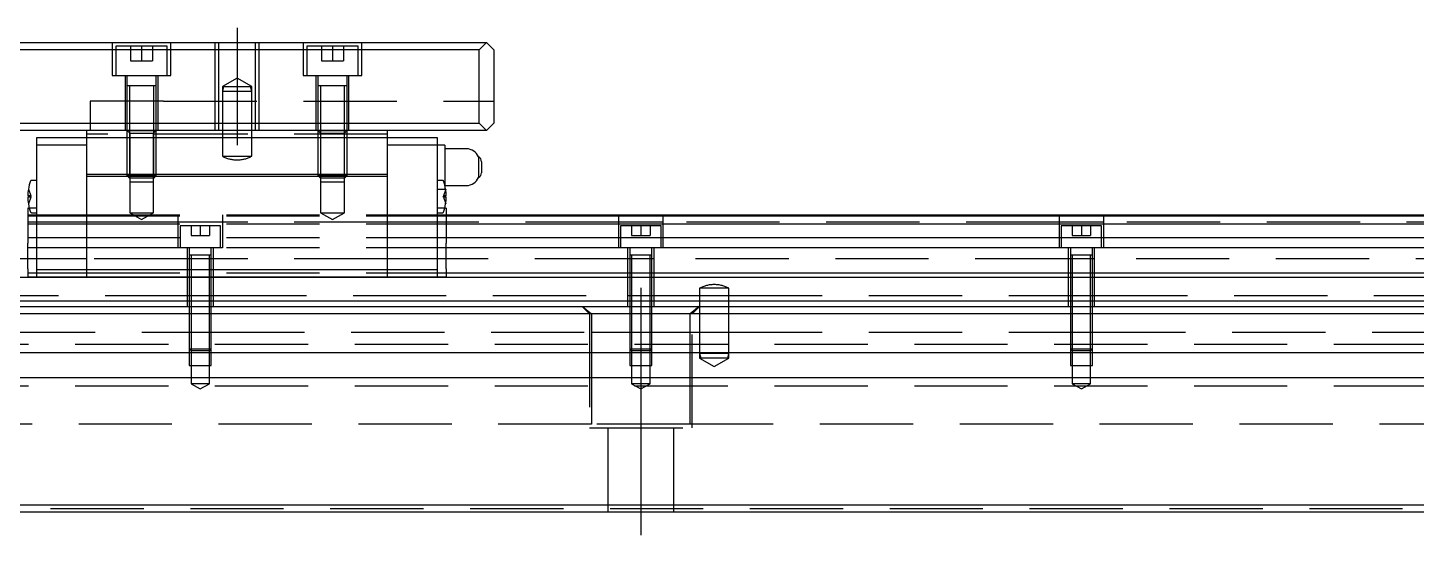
# Model space of a CAD drawing. Extents: x -41 to 1018, y -351 to 109.
# Drawn here: x 416.5 to 605.6, y -297.8 to -228.6 of the extents above; entities that cross this region are included whole.
import ezdxf

# ---------------------------------------------------------------- set-up
doc = ezdxf.new("R2010")
doc.units = 0
doc.linetypes.add('CENTER', pattern=[50.8, 31.75, -6.35, 6.35, -6.35])
doc.linetypes.add('DASHED', pattern=[19.05, 12.7, -6.35])
doc.layers.get('0').update_dxf_attribs({"linetype": 'CONTINUOUS'})
doc.layers.add('CENTER', color=1, linetype='CENTER')

msp = doc.modelspace()

# ---------------------------------------------------------------- linework, layer by layer
at = {"color": 7, "linetype": 'CONTINUOUS'}
for p, q in [((281, -230.64), (479, -230.64)), ((478, -231.64), (479, -230.64)), ((479, -230.64), (480, -231.64)), ((478, -231.64), (282, -231.64)), ((478, -241.64), (478, -231.64)), ((480, -231.64), (480, -241.64)), ((282, -241.64), (478, -241.64)), ((479, -242.64), (478, -241.64)), ((479, -242.64), (480, -241.64)), ((479, -242.64), (281, -242.64)), ((417.7, -243.64), (417.7, -244.64)), ((424.5, -243.64), (417.7, -243.64)), ((424.5, -242.64), (424.5, -243.64)), ((424.5, -243.64), (424.5, -248.64)), ((465.5, -243.64), (424.5, -243.64)), ((465.5, -243.64), (465.5, -242.64)), ((472.3, -243.64), (465.5, -243.64)), ((465.5, -248.64), (465.5, -243.64)), ((472.3, -244.64), (472.3, -243.64)), ((417.7, -244.64), (417.7, -261.64)), ((424.5, -244.64), (417.7, -244.64)), ((472.3, -244.64), (465.5, -244.64)), ((473.3, -244.64), (472.3, -244.64)), ((472.3, -261.64), (472.3, -244.64)), ((473.3, -244.64), (473.3, -250.1)), ((476.25, -245.14), (473.3, -245.14)), ((477.88, -246.25), (477.88, -249.03)), ((478.3, -246.89), (478.3, -248.39)), ((417.7, -249.44), (416.99, -249.44)), ((424.5, -248.64), (424.5, -248.89)), ((465.5, -248.64), (424.5, -248.64)), ((424.5, -248.89), (424.5, -261.64)), ((465.5, -248.89), (424.5, -248.89)), ((465.5, -248.89), (465.5, -248.64)), ((465.5, -261.64), (465.5, -248.89)), ((473.01, -249.44), (472.3, -249.44)), ((473.31, -250.14), (476.25, -250.14)), ((416.5, -251.54), (416.58, -251.54)), ((416.58, -251.74), (416.5, -251.74)), ((416.5, -253.21), (416.5, -255.61)), ((416.71, -253.21), (416.5, -253.21)), ((416.58, -251.54), (416.58, -251.74)), ((473.5, -253.21), (473.29, -253.21)), ((473.42, -251.74), (473.42, -251.54)), ((473.42, -251.54), (473.5, -251.54)), ((473.5, -251.74), (473.42, -251.74)), ((473.5, -253.21), (473.5, -255.61)), ((416.99, -253.84), (417.7, -253.84)), ((472.3, -253.84), (473.01, -253.84)), ((473.5, -254.14), (760, -254.14)), ((473.5, -254.27), (760, -254.27)), ((416.5, -255.61), (416.5, -257.17)), ((416.5, -257.17), (416.5, -257.99)), ((473.5, -255.35), (760, -255.35)), ((473.5, -255.61), (473.5, -257.17)), ((473.5, -257.17), (473.5, -257.99)), ((416.5, -261.51), (416.5, -257.99)), ((473.5, -257.22), (760, -257.22)), ((473.5, -261.51), (473.5, -257.99)), ((473.5, -258.57), (760, -258.57)), ((501.5, -259.64), (498.5, -259.64)), ((500, -259.64), (498.5, -259.64)), ((501.5, -259.64), (500, -259.64)), ((343.5, -262.64), (760, -262.64)), ((416.5, -261.51), (416.5, -262.64)), ((417.7, -262.64), (416.5, -262.64)), ((424.5, -261.64), (417.7, -261.64)), ((417.7, -261.64), (417.7, -262.64)), ((424.5, -262.64), (417.7, -262.64)), ((424.5, -261.64), (424.5, -262.64)), ((465.5, -261.64), (424.5, -261.64)), ((465.5, -262.64), (424.5, -262.64)), ((472.3, -261.64), (465.5, -261.64)), ((465.5, -262.64), (465.5, -261.64)), ((472.3, -262.64), (465.5, -262.64)), ((472.3, -262.64), (472.3, -261.64)), ((473.5, -262.64), (472.3, -262.64)), ((473.5, -261.51), (473.5, -262.64)), ((473.5, -262.05), (760, -262.05)), ((0, -265.84), (760, -265.84)), ((1, -266.64), (759, -266.64)), ((758, -267.64), (2, -267.64)), ((758, -272.94), (2, -272.94)), ((758, -276.34), (2, -276.34)), ((759, -294.64), (1, -294.64)), ((2, -293.64), (758, -293.64))]:
    msp.add_line(p, q, dxfattribs=at)
at = {"color": 3, "linetype": 'DASHED'}
for p, q in [((428, -230.64), (428, -235.14)), ((436, -235.14), (436, -230.64)), ((442, -230.64), (442, -242.64)), ((442.5, -230.64), (442.5, -242.64)), ((447.5, -242.64), (447.5, -230.64)), ((448, -242.64), (448, -230.64)), ((454, -230.64), (454, -235.14)), ((462, -235.14), (462, -230.64)), ((428.5, -231.14), (428.5, -235.14)), ((435.5, -231.14), (428.5, -231.14)), ((430.5, -231.14), (430.5, -233.14)), ((432, -231.14), (432, -233.14)), ((433.5, -231.14), (433.5, -233.14)), ((435.5, -235.14), (435.5, -231.14)), ((454.5, -231.14), (454.5, -235.14)), ((461.5, -231.14), (454.5, -231.14)), ((456.5, -231.14), (456.5, -233.14)), ((458, -231.14), (458, -233.14)), ((459.5, -231.14), (459.5, -233.14)), ((461.5, -235.14), (461.5, -231.14)), ((430.5, -233.14), (432, -233.14)), ((432, -233.14), (433.5, -233.14)), ((456.5, -233.14), (458, -233.14)), ((458, -233.14), (459.5, -233.14)), ((428, -235.14), (436, -235.14)), ((429.75, -235.14), (429.75, -242.64)), ((430, -235.14), (430, -236.54)), ((434, -236.54), (434, -235.14)), ((434.25, -242.64), (434.25, -235.14)), ((445, -235.49), (443, -236.64)), ((447, -236.64), (445, -235.49)), ((454, -235.14), (462, -235.14)), ((455.75, -235.14), (455.75, -242.64)), ((456, -235.14), (456, -236.54)), ((460, -236.54), (460, -235.14)), ((460.25, -242.64), (460.25, -235.14)), ((434, -236.54), (430, -236.54)), ((434, -236.54), (430, -236.54)), ((434, -236.54), (430, -236.54)), ((430, -236.54), (430, -242.64)), ((430, -236.54), (430, -236.54)), ((430, -236.54), (430, -236.55)), ((430.35, -236.54), (430.35, -242.64)), ((433.65, -242.64), (433.65, -236.54)), ((434, -236.54), (434, -236.54)), ((434, -242.64), (434, -236.54)), ((434, -236.55), (434, -236.54)), ((443, -236.64), (443, -237.27)), ((443.17, -236.64), (443, -237.27)), ((443, -236.64), (447, -236.64)), ((443, -237.27), (443, -242.64)), ((443, -237.27), (447, -237.27)), ((447, -237.27), (446.83, -236.64)), ((447, -237.27), (447, -236.64)), ((447, -242.64), (447, -237.27)), ((460, -236.54), (456, -236.54)), ((460, -236.54), (456, -236.54)), ((460, -236.54), (456, -236.54)), ((460, -236.54), (456, -236.54)), ((456, -236.54), (456, -236.55)), ((456, -236.54), (456, -242.64)), ((456, -236.54), (456, -236.54)), ((456.35, -236.54), (456.35, -242.64)), ((456.35, -236.54), (456.35, -242.64)), ((459.65, -242.64), (459.65, -236.54)), ((459.65, -242.64), (459.65, -236.54)), ((460, -236.55), (460, -236.54)), ((460, -236.54), (460, -236.54)), ((460, -242.64), (460, -236.54)), ((425, -238.64), (425, -242.64)), ((435, -238.64), (425, -238.64)), ((435, -238.64), (480, -238.64)), ((465.5, -242.64), (424.5, -242.64)), ((465.5, -243.14), (424.5, -243.14)), ((430, -242.64), (430, -248.79)), ((430, -242.64), (430.38, -243.02)), ((430, -242.64), (434, -242.64)), ((430.35, -242.64), (430.35, -249.14)), ((430.38, -243.02), (430.38, -249.64)), ((430.38, -243.02), (433.62, -243.02)), ((433.62, -243.02), (434, -242.64)), ((433.62, -249.64), (433.62, -243.02)), ((433.65, -249.14), (433.65, -242.64)), ((434, -248.79), (434, -242.64)), ((443, -242.64), (443, -246.14)), ((447, -246.14), (447, -242.64)), ((456, -242.64), (456, -248.79)), ((456, -242.64), (456.38, -243.02)), ((456, -242.64), (460, -242.64)), ((456.35, -242.64), (456.35, -249.14)), ((456.35, -242.64), (456.35, -249.14)), ((456.38, -243.02), (456.38, -249.64)), ((456.38, -243.02), (459.62, -243.02)), ((459.62, -243.02), (460, -242.64)), ((459.62, -249.64), (459.62, -243.02)), ((459.65, -249.14), (459.65, -242.64)), ((459.65, -249.14), (459.65, -242.64)), ((460, -248.79), (460, -242.64)), ((443, -246.14), (447, -246.14)), ((444.94, -246.64), (445.06, -246.64)), ((430, -248.79), (430.35, -249.14)), ((430, -248.79), (434, -248.79)), ((433.65, -249.14), (430.35, -249.14)), ((433.65, -249.14), (434, -248.79)), ((456, -248.79), (456.35, -249.14)), ((456, -248.79), (460, -248.79)), ((459.65, -249.14), (456.35, -249.14)), ((459.65, -249.14), (460, -248.79)), ((416.58, -250.64), (416.9, -251.54)), ((430.38, -249.64), (430.38, -253.84)), ((430.38, -249.64), (433.62, -249.64)), ((433.62, -253.84), (433.62, -249.64)), ((456.38, -249.64), (456.38, -253.84)), ((456.38, -249.64), (459.62, -249.64)), ((459.62, -253.84), (459.62, -249.64)), ((472.3, -250.64), (473.3, -250.64)), ((473.42, -250.64), (473.1, -251.54)), ((473.3, -250.1), (473.3, -250.64)), ((473.3, -250.14), (473.31, -250.14)), ((416.9, -251.54), (416.58, -251.54)), ((416.9, -251.74), (416.58, -252.64)), ((416.9, -251.74), (416.58, -251.74)), ((417.7, -253.21), (416.71, -253.21)), ((416.9, -251.54), (416.94, -251.64)), ((416.9, -251.74), (416.94, -251.64)), ((473.29, -253.21), (472.3, -253.21)), ((473.1, -251.54), (473.06, -251.64)), ((473.1, -251.74), (473.06, -251.64)), ((473.42, -251.54), (473.1, -251.54)), ((473.1, -251.74), (473.42, -252.64)), ((473.42, -251.74), (473.1, -251.74)), ((416.5, -254.14), (417.7, -254.14)), ((416.5, -254.27), (417.7, -254.27)), ((417.7, -255.14), (416.5, -255.14)), ((417.7, -254.14), (424.5, -254.14)), ((417.7, -254.27), (424.5, -254.27)), ((424.5, -255.14), (417.7, -255.14)), ((424.5, -254.14), (465.5, -254.14)), ((424.5, -254.27), (465.5, -254.27)), ((437, -255.14), (424.5, -255.14)), ((430.38, -253.84), (432, -254.78)), ((430.38, -253.84), (433.62, -253.84)), ((432, -254.78), (433.62, -253.84)), ((437, -258.64), (437, -254.14)), ((443, -255.14), (437, -255.14)), ((443, -254.14), (443, -258.64)), ((465.5, -255.14), (443, -255.14)), ((456.38, -253.84), (458, -254.78)), ((456.38, -253.84), (459.62, -253.84)), ((458, -254.78), (459.62, -253.84)), ((465.5, -254.14), (472.3, -254.14)), ((465.5, -254.27), (472.3, -254.27)), ((472.3, -255.14), (465.5, -255.14)), ((472.3, -254.14), (473.5, -254.14)), ((472.3, -254.27), (473.5, -254.27)), ((473.5, -255.14), (472.3, -255.14)), ((497, -255.14), (473.5, -255.14)), ((497, -258.64), (497, -254.14)), ((503, -255.14), (497, -255.14)), ((503, -254.14), (503, -258.64)), ((557, -255.14), (503, -255.14)), ((557, -258.64), (557, -254.14)), ((563, -255.14), (557, -255.14)), ((563, -254.14), (563, -258.64)), ((617, -255.14), (563, -255.14)), ((416.5, -255.35), (417.7, -255.35)), ((417.7, -255.35), (424.5, -255.35)), ((424.5, -255.35), (465.5, -255.35)), ((437.25, -255.64), (437.25, -258.64)), ((442.75, -255.64), (437.25, -255.64)), ((438.75, -255.64), (438.75, -256.94)), ((438.75, -256.94), (440, -256.94)), ((440, -255.64), (440, -256.94)), ((440, -256.94), (441.25, -256.94)), ((441.25, -255.64), (441.25, -256.94)), ((442.75, -258.64), (442.75, -255.64)), ((465.5, -255.35), (472.3, -255.35)), ((472.3, -255.35), (473.5, -255.35)), ((497.25, -255.64), (497.25, -258.64)), ((502.75, -255.64), (497.25, -255.64)), ((498.75, -255.64), (498.75, -256.94)), ((498.75, -256.94), (500, -256.94)), ((500, -255.64), (500, -256.94)), ((500, -256.94), (501.25, -256.94)), ((501.25, -255.64), (501.25, -256.94)), ((502.75, -258.64), (502.75, -255.64)), ((557.25, -255.64), (557.25, -258.64)), ((562.75, -255.64), (557.25, -255.64)), ((558.75, -255.64), (558.75, -256.94)), ((558.75, -256.94), (560, -256.94)), ((560, -255.64), (560, -256.94)), ((560, -256.94), (561.25, -256.94)), ((561.25, -255.64), (561.25, -256.94)), ((562.75, -258.64), (562.75, -255.64)), ((416.5, -257.22), (417.7, -257.22)), ((416.5, -258.57), (417.7, -258.57)), ((417.7, -257.22), (424.5, -257.22)), ((417.7, -258.57), (424.5, -258.57)), ((424.5, -257.22), (465.5, -257.22)), ((424.5, -258.57), (465.5, -258.57)), ((443, -258.64), (437, -258.64)), ((438.25, -262.64), (438.25, -258.64)), ((438.5, -258.64), (438.5, -259.64)), ((441.5, -259.64), (441.5, -258.64)), ((441.75, -258.64), (441.75, -262.64)), ((465.5, -257.22), (472.3, -257.22)), ((465.5, -258.57), (472.3, -258.57)), ((472.3, -257.22), (473.5, -257.22)), ((472.3, -258.57), (473.5, -258.57)), ((503, -258.64), (497, -258.64)), ((498.25, -266.64), (498.25, -258.64)), ((498.5, -258.64), (498.5, -259.64)), ((501.5, -259.64), (501.5, -258.64)), ((501.75, -258.64), (501.75, -266.64)), ((563, -258.64), (557, -258.64)), ((558.25, -266.64), (558.25, -258.64)), ((558.5, -258.64), (558.5, -259.64)), ((561.5, -259.64), (561.5, -258.64)), ((561.75, -258.64), (561.75, -266.64)), ((416.5, -260.14), (408, -260.14)), ((417.7, -260.14), (416.5, -260.14)), ((424.5, -260.14), (417.7, -260.14)), ((438.25, -260.14), (424.5, -260.14)), ((438.5, -260.14), (438.25, -260.14)), ((438.5, -259.63), (438.5, -259.64)), ((441.5, -259.64), (438.5, -259.64)), ((440, -259.64), (438.5, -259.64)), ((438.5, -259.64), (438.5, -262.64)), ((438.5, -259.64), (438.5, -259.64)), ((441.5, -259.64), (438.5, -259.64)), ((438.75, -260.14), (438.5, -260.14)), ((438.75, -259.64), (438.75, -262.64)), ((441.25, -260.14), (438.75, -260.14)), ((441.5, -259.64), (440, -259.64)), ((441.25, -262.64), (441.25, -259.64)), ((441.5, -260.14), (441.25, -260.14)), ((441.5, -259.64), (441.5, -259.63)), ((441.5, -262.64), (441.5, -259.64)), ((441.5, -259.64), (441.5, -259.64)), ((441.75, -260.14), (441.5, -260.14)), ((465.5, -260.14), (441.75, -260.14)), ((472.3, -260.14), (465.5, -260.14)), ((473.5, -260.14), (472.3, -260.14)), ((498.25, -260.14), (473.5, -260.14)), ((498.5, -260.14), (498.25, -260.14)), ((498.5, -259.63), (498.5, -259.64)), ((498.5, -259.64), (498.5, -259.64)), ((498.5, -259.64), (498.5, -266.64)), ((501.5, -259.64), (498.5, -259.64)), ((498.75, -260.14), (498.5, -260.14)), ((498.75, -259.64), (498.75, -266.64)), ((501.25, -260.14), (498.75, -260.14)), ((501.25, -266.64), (501.25, -259.64)), ((501.5, -260.14), (501.25, -260.14)), ((501.5, -259.64), (501.5, -259.63)), ((501.5, -259.64), (501.5, -259.64)), ((501.5, -266.64), (501.5, -259.64)), ((501.75, -260.14), (501.5, -260.14)), ((558.25, -260.14), (501.75, -260.14)), ((558.5, -260.14), (558.25, -260.14)), ((558.5, -259.63), (558.5, -259.64)), ((560, -259.64), (558.5, -259.64)), ((558.5, -259.64), (558.5, -259.64)), ((558.5, -259.64), (558.5, -266.64)), ((561.5, -259.64), (558.5, -259.64)), ((558.75, -260.14), (558.5, -260.14)), ((558.75, -259.64), (558.75, -266.64)), ((561.25, -260.14), (558.75, -260.14)), ((561.5, -259.64), (560, -259.64)), ((561.25, -266.64), (561.25, -259.64)), ((561.5, -260.14), (561.25, -260.14)), ((561.5, -259.64), (561.5, -259.63)), ((561.5, -259.64), (561.5, -259.64)), ((561.5, -266.64), (561.5, -259.64)), ((561.75, -260.14), (561.5, -260.14)), ((618.25, -260.14), (561.75, -260.14)), ((416.5, -262.05), (417.7, -262.05)), ((417.7, -262.05), (424.5, -262.05)), ((424.5, -262.05), (465.5, -262.05)), ((438.25, -266.64), (438.25, -262.64)), ((438.5, -262.64), (438.5, -266.64)), ((438.75, -262.64), (438.75, -266.64)), ((441.25, -266.64), (441.25, -262.64)), ((441.5, -266.64), (441.5, -262.64)), ((441.75, -262.64), (441.75, -266.64)), ((465.5, -262.05), (472.3, -262.05)), ((472.3, -262.05), (473.5, -262.05)), ((473.5, -262.64), (760, -262.64)), ((508, -264.14), (508, -266.64)), ((512, -264.14), (508, -264.14)), ((510.06, -263.64), (509.94, -263.64)), ((512, -266.64), (512, -264.14)), ((408, -265.14), (438.25, -265.14)), ((438.25, -265.14), (438.5, -265.14)), ((438.5, -265.14), (438.75, -265.14)), ((438.5, -266.64), (438.5, -272.39)), ((438.5, -266.64), (438.5, -272.39)), ((438.75, -265.14), (441.25, -265.14)), ((438.75, -266.64), (438.75, -272.64)), ((441.25, -265.14), (441.5, -265.14)), ((441.25, -272.64), (441.25, -266.64)), ((441.5, -265.14), (441.75, -265.14)), ((441.5, -272.39), (441.5, -266.64)), ((441.5, -272.39), (441.5, -266.64)), ((441.75, -265.14), (498.25, -265.14)), ((492, -266.64), (493, -267.64)), ((492.06, -266.64), (493.29, -267.64)), ((498.25, -265.14), (498.5, -265.14)), ((498.5, -265.14), (498.75, -265.14)), ((498.5, -266.64), (498.5, -272.39)), ((498.5, -266.64), (498.5, -272.39)), ((498.75, -265.14), (501.25, -265.14)), ((498.75, -266.64), (498.75, -272.64)), ((501.25, -265.14), (501.5, -265.14)), ((501.25, -272.64), (501.25, -266.64)), ((501.5, -265.14), (501.75, -265.14)), ((501.5, -272.39), (501.5, -266.64)), ((501.5, -272.39), (501.5, -266.64)), ((501.75, -265.14), (508, -265.14)), ((507.94, -266.64), (506.71, -267.64)), ((507, -267.64), (508, -266.64)), ((508, -265.14), (512, -265.14)), ((508, -266.64), (508, -272.94)), ((512, -265.14), (558.25, -265.14)), ((512, -272.94), (512, -266.64)), ((558.25, -265.14), (558.5, -265.14)), ((558.5, -265.14), (558.75, -265.14)), ((558.5, -266.64), (558.5, -272.39)), ((558.5, -266.64), (558.5, -272.39)), ((558.75, -265.14), (561.25, -265.14)), ((558.75, -266.64), (558.75, -272.64)), ((561.25, -265.14), (561.5, -265.14)), ((561.25, -272.64), (561.25, -266.64)), ((561.5, -265.14), (561.75, -265.14)), ((561.5, -272.39), (561.5, -266.64)), ((561.5, -272.39), (561.5, -266.64)), ((561.75, -265.14), (618.25, -265.14)), ((493, -267.64), (493, -283.14)), ((493.29, -267.64), (493.29, -272.94)), ((506.71, -272.94), (506.71, -267.64)), ((507, -283.14), (507, -267.64)), ((413, -270.14), (438.5, -270.14)), ((438.5, -270.14), (438.75, -270.14)), ((438.75, -270.14), (441.25, -270.14)), ((441.25, -270.14), (441.5, -270.14)), ((441.5, -270.14), (493.29, -270.14)), ((493.29, -270.14), (498.5, -270.14)), ((498.5, -270.14), (498.75, -270.14)), ((498.75, -270.14), (501.25, -270.14)), ((501.25, -270.14), (501.5, -270.14)), ((501.5, -270.14), (506.71, -270.14)), ((506.71, -270.14), (508, -270.14)), ((508, -270.14), (512, -270.14)), ((512, -270.14), (558.5, -270.14)), ((558.5, -270.14), (558.75, -270.14)), ((558.75, -270.14), (561.25, -270.14)), ((561.25, -270.14), (561.5, -270.14)), ((561.5, -270.14), (613.29, -270.14)), ((759.5, -271.79), (0.5, -271.79)), ((438.5, -272.39), (438.75, -272.64)), ((438.5, -272.39), (438.5, -272.94)), ((438.5, -272.39), (441.5, -272.39)), ((438.5, -272.94), (438.5, -274.64)), ((438.75, -272.64), (438.75, -274.64)), ((441.25, -272.64), (438.75, -272.64)), ((441.25, -272.64), (441.5, -272.39)), ((441.25, -274.64), (441.25, -272.64)), ((441.5, -272.94), (441.5, -272.39)), ((441.5, -274.64), (441.5, -272.94)), ((493.29, -272.94), (493.29, -276.34)), ((498.5, -272.39), (498.75, -272.64)), ((498.5, -272.39), (498.5, -272.94)), ((498.5, -272.39), (501.5, -272.39)), ((498.5, -272.94), (498.5, -274.64)), ((498.75, -272.64), (498.75, -274.64)), ((501.25, -272.64), (498.75, -272.64)), ((501.25, -272.64), (501.5, -272.39)), ((501.25, -274.64), (501.25, -272.64)), ((501.5, -272.94), (501.5, -272.39)), ((501.5, -274.64), (501.5, -272.94)), ((506.71, -276.34), (506.71, -272.94)), ((508, -272.94), (508, -273.01)), ((508, -273.01), (508, -273.64)), ((508, -273.01), (508.17, -273.64)), ((512, -273.01), (508, -273.01)), ((508, -273.64), (510, -274.79)), ((512, -273.64), (508, -273.64)), ((510, -274.79), (512, -273.64)), ((511.83, -273.64), (512, -273.01)), ((512, -273.01), (512, -272.94)), ((512, -273.64), (512, -273.01)), ((558.5, -272.39), (558.75, -272.64)), ((558.5, -272.39), (558.5, -272.94)), ((558.5, -272.39), (561.5, -272.39)), ((558.5, -272.94), (558.5, -274.64)), ((558.75, -272.64), (558.75, -274.64)), ((561.25, -272.64), (558.75, -272.64)), ((561.25, -272.64), (561.5, -272.39)), ((561.25, -274.64), (561.25, -272.64)), ((561.5, -272.94), (561.5, -272.39)), ((561.5, -274.64), (561.5, -272.94)), ((438.5, -274.64), (441.5, -274.64)), ((438.75, -274.64), (438.75, -277.14)), ((441.25, -277.14), (441.25, -274.64)), ((498.5, -274.64), (501.5, -274.64)), ((498.75, -274.64), (498.75, -277.14)), ((501.25, -277.14), (501.25, -274.64)), ((558.5, -274.64), (561.5, -274.64)), ((558.75, -274.64), (558.75, -277.14)), ((561.25, -277.14), (561.25, -274.64)), ((759.5, -277.49), (0.5, -277.49)), ((438.75, -277.14), (440, -277.86)), ((441.25, -277.14), (438.75, -277.14)), ((440, -277.86), (441.25, -277.14)), ((493.29, -276.34), (493.29, -282.64)), ((498.75, -277.14), (500, -277.86)), ((501.25, -277.14), (498.75, -277.14)), ((500, -277.86), (501.25, -277.14)), ((506.71, -282.64), (506.71, -276.34)), ((558.75, -277.14), (560, -277.86)), ((561.25, -277.14), (558.75, -277.14)), ((560, -277.86), (561.25, -277.14)), ((493.29, -282.64), (386.71, -282.64)), ((493, -283.14), (507, -283.14)), ((506.71, -282.64), (493.29, -282.64)), ((495.5, -283.14), (495.5, -294.64)), ((504.5, -294.64), (504.5, -283.14)), ((613.29, -282.64), (506.71, -282.64)), ((0.5, -294.14), (759.5, -294.14))]:
    msp.add_line(p, q, dxfattribs=at)
at = {"color": 7, "linetype": 'CONTINUOUS'}
for centre, radius, start, end in [((476.25, -246.89), 1.75, 21.5404, 90), ((477.6, -246.89), 0.7, 0, 66.6201), ((422.5, -251.64), 6, 159.1494, 170.4059), ((416.99, -249.54), 0.1, 90, 159.1494), ((473.01, -249.54), 0.1, 20.8506, 90), ((467.5, -251.64), 6, 9.5941, 20.8506), ((476.25, -248.39), 1.75, 270, 338.4596), ((477.6, -248.39), 0.7, 293.3799, 360), ((422.5, -251.64), 6, 170.4203, 179.0449), ((467.5, -251.64), 6, 0.9551, 9.5797), ((422.5, -251.64), 6, 180.9551, 189.5797), ((422.5, -251.64), 6, 189.5941, 200.8506), ((467.5, -251.64), 6, 339.1494, 350.4059), ((467.5, -251.64), 6, 350.4203, 359.0449), ((416.99, -253.74), 0.1, 200.8506, 270), ((473.01, -253.74), 0.1, 270, 339.1494)]:
    msp.add_arc(centre, radius, start, end, dxfattribs=at)
at = {"color": 3, "linetype": 'DASHED'}
for centre, start, end in [((444.94, -242.64), 241.0305, 270), ((445.06, -242.64), 270, 298.9695), ((509.94, -267.64), 90, 118.9695), ((510.06, -267.64), 61.0305, 90)]:
    msp.add_arc(centre, 4, start, end, dxfattribs=at)
at = {"layer": 'CENTER', "color": 1, "linetype": 'CENTER'}
for p, q in [((445, -228.64), (445, -244.64)), ((500, -264.09), (500, -286.69)), ((500, -279.99), (500, -297.79))]:
    msp.add_line(p, q, dxfattribs=at)

doc.saveas('drawing.dxf')
